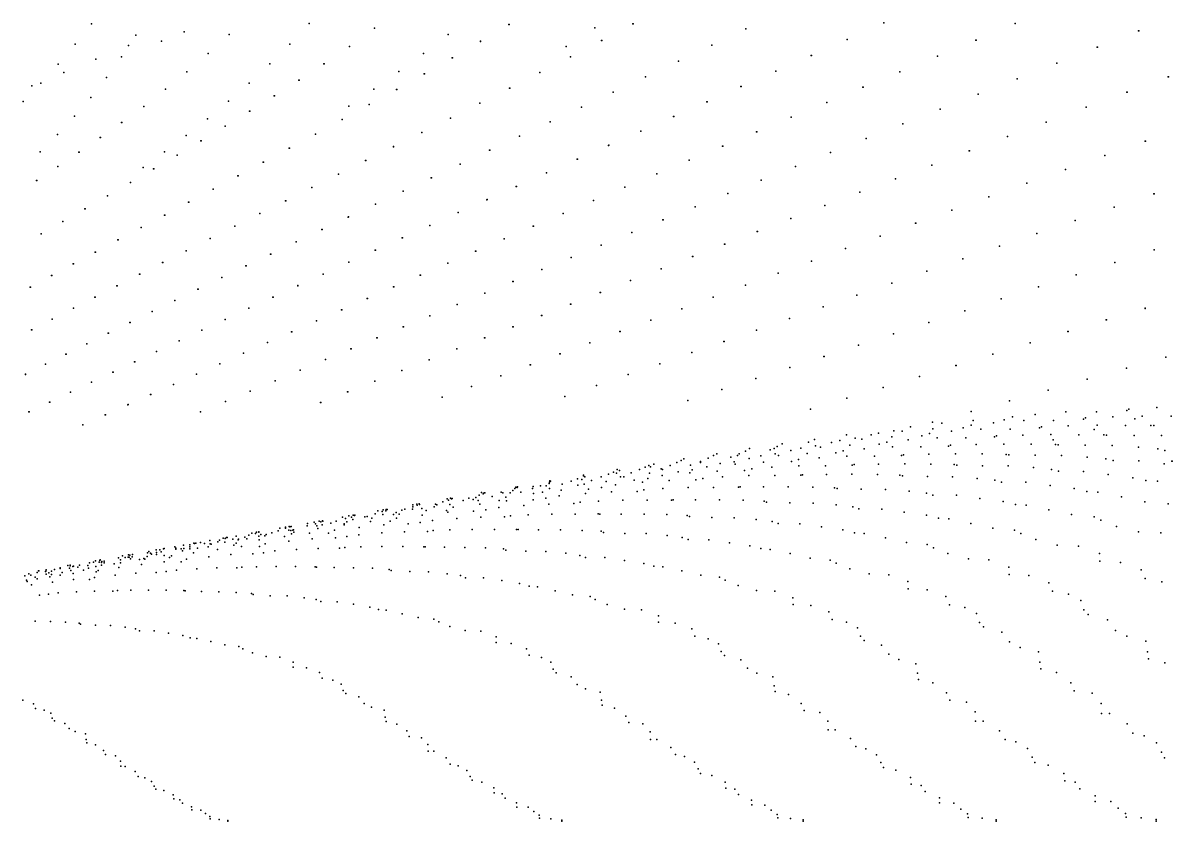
# Model space of a CAD drawing. Extents: x 0 to 4.6, y -1.66 to 1.66.
# Drawn here: x 0.575 to 1.15, y 0 to 0.399 of the extents above; entities that cross this region are included whole.
import ezdxf

# ---------------------------------------------------------------- set-up
doc = ezdxf.new("R2010")
doc.units = 0
doc.layers.get('0').update_dxf_attribs({"linetype": 'CONTINUOUS'})

msp = doc.modelspace()

# ---------------------------------------------------------------- linework, layer by layer
at = {"color": 2}
for p in [(0.60954, 0.39872, 28.156), (0.71822, 0.39876, 28.156), (0.75093, 0.39656, 33.056), (0.81805, 0.39834, 35.156), (0.81819, 0.39835, 35.156), (0.86099, 0.3966, 33.056), (0.88011, 0.3986, 37.256), (0.8802, 0.39861, 37.256), (1.00549, 0.3991, 40.756), (1.07108, 0.39875, 42.156), (1.07116, 0.39876, 42.156), (0.63166, 0.39298, 26.056), (0.65582, 0.39459, 15.556), (0.67836, 0.39337, 30.956), (0.78768, 0.3934, 30.956), (0.93648, 0.3962, 39.356), (0.93657, 0.39621, 39.356), (0.98714, 0.39088, 41.456), (0.98722, 0.39089, 41.456), (1.05154, 0.39056, 42.856), (1.05162, 0.39057, 42.856), (1.13282, 0.39509, 43.556), (1.1329, 0.3951, 43.556), (0.60134, 0.38844, 28.856), (0.62801, 0.38776, 15.556), (0.64446, 0.38997, 15.556), (0.70855, 0.38848, 28.856), (0.73843, 0.38734, 33.756), (0.80385, 0.38991, 35.856), (0.80398, 0.38992, 35.856), (0.84666, 0.38738, 33.756), (0.86438, 0.39031, 37.956), (0.86447, 0.39032, 37.956), (0.91952, 0.38804, 40.056), (0.9196, 0.38805, 40.056), (1.11216, 0.38696, 44.256), (1.11224, 0.38697, 44.256), (0.61174, 0.381, 15.556), (0.62455, 0.38216, 26.756), (0.6678, 0.38385, 31.656), (0.77542, 0.38388, 31.656), (0.78974, 0.38169, 36.556), (0.78987, 0.3817, 36.556), (0.84885, 0.3822, 38.656), (0.84894, 0.38221, 38.656), (0.90278, 0.38004, 40.756), (0.90287, 0.38005, 40.756), (0.96918, 0.38286, 42.156), (0.96926, 0.38288, 42.156), (1.03231, 0.38252, 43.556), (1.03238, 0.38253, 43.556), (1.09202, 0.37902, 44.956), (0.59288, 0.37855, 29.556), (0.59565, 0.37431, 15.556), (0.65714, 0.37472, 32.356), (0.69858, 0.37858, 29.556), (0.72562, 0.37862, 34.456), (0.72572, 0.37863, 34.456), (0.76304, 0.37476, 32.356), (0.77574, 0.37368, 37.256), (0.77587, 0.37369, 37.256), (0.83355, 0.37428, 39.356), (0.83364, 0.37429, 39.356), (0.9515, 0.375, 42.856), (0.95158, 0.37501, 42.856), (1.01348, 0.37465, 44.256), (1.01356, 0.37467, 44.256), (1.09195, 0.37901, 44.956), (0.57975, 0.36767, 15.556), (0.58421, 0.36904, 30.256), (0.61702, 0.37178, 27.456), (0.68837, 0.36907, 30.256), (0.71317, 0.37052, 35.156), (0.71327, 0.37054, 35.156), (0.88631, 0.3722, 41.456), (0.88639, 0.37221, 41.456), (1.07207, 0.37119, 45.656), (1.07214, 0.37119, 45.656), (1.14764, 0.37222, 46.356), (1.14771, 0.37222, 46.356), (0.60913, 0.36187, 28.156), (0.64642, 0.36591, 33.056), (0.70078, 0.36264, 35.856), (0.70088, 0.36265, 35.856), (0.7506, 0.36594, 33.056), (0.76188, 0.36587, 37.956), (0.76201, 0.36588, 37.956), (0.81845, 0.36656, 40.056), (0.81854, 0.36657, 40.056), (0.87019, 0.36456, 42.156), (0.87027, 0.36457, 42.156), (0.93409, 0.36727, 43.556), (0.93417, 0.36728, 43.556), (0.99506, 0.36695, 44.956), (0.99513, 0.36696, 44.956), (1.05256, 0.3635, 46.356), (1.05263, 0.36351, 46.356), (1.12695, 0.36453, 47.056), (1.12702, 0.36453, 47.056), (0.57538, 0.35989, 30.956), (0.63567, 0.35739, 33.756), (0.67797, 0.35992, 30.956), (0.73811, 0.35742, 33.756), (0.7482, 0.35825, 38.656), (0.74832, 0.35826, 38.656), (0.80356, 0.35898, 40.756), (0.80364, 0.35899, 40.756), (0.85431, 0.35706, 42.856), (0.85439, 0.35707, 42.856), (0.91706, 0.35971, 44.256), (0.91714, 0.35973, 44.256), (0.97694, 0.35939, 45.656), (0.97702, 0.3594, 45.656), (1.10661, 0.35697, 47.756), (1.10667, 0.35697, 47.756), (0.60093, 0.35243, 28.856), (0.66742, 0.35116, 31.656), (0.68848, 0.35494, 36.556), (0.68858, 0.35495, 36.556), (0.73471, 0.3508, 39.356), (0.73483, 0.35081, 39.356), (0.7889, 0.35156, 41.456), (0.78898, 0.35157, 41.456), (0.90039, 0.35232, 44.956), (0.90047, 0.35233, 44.956), (0.95917, 0.35195, 46.356), (0.95924, 0.35196, 46.356), (1.03359, 0.35601, 47.056), (1.03365, 0.35601, 47.056), (0.62455, 0.3493, 34.456), (0.62466, 0.34931, 34.456), (0.67628, 0.34746, 37.256), (0.67638, 0.34747, 37.256), (0.83868, 0.34969, 43.556), (0.83876, 0.3497, 43.556), (0.884, 0.34505, 45.656), (0.88407, 0.34506, 45.656), (0.94188, 0.34469, 47.056), (0.94194, 0.3447, 47.056), (1.01493, 0.34863, 47.756), (1.01499, 0.34864, 47.756), (1.08661, 0.34951, 48.456), (1.08668, 0.34952, 48.456), (0.59247, 0.34336, 29.556), (0.61384, 0.34177, 35.156), (0.61394, 0.34179, 35.156), (0.65677, 0.34277, 32.356), (0.6642, 0.34016, 37.956), (0.66429, 0.34017, 37.956), (0.7214, 0.34354, 40.056), (0.72152, 0.34354, 40.056), (0.77454, 0.34433, 42.156), (0.77462, 0.34434, 42.156), (0.82339, 0.34249, 44.256), (0.82347, 0.3425, 44.256), (0.99659, 0.34136, 48.456), (0.99665, 0.34136, 48.456), (1.06724, 0.34225, 49.156), (1.0673, 0.34226, 49.156), (1.13617, 0.33999, 49.856), (1.13623, 0.33999, 49.856), (0.58382, 0.33464, 30.256), (0.60318, 0.33444, 35.856), (0.60328, 0.33445, 35.856), (0.64605, 0.33466, 33.056), (0.70827, 0.33641, 40.756), (0.70839, 0.33642, 40.756), (0.76041, 0.33723, 42.856), (0.76049, 0.33724, 42.856), (0.80843, 0.33544, 44.956), (0.8085, 0.33545, 44.956), (0.86791, 0.3379, 46.356), (0.86799, 0.33791, 46.356), (0.92487, 0.33755, 47.756), (0.92494, 0.33756, 47.756), (0.97882, 0.33428, 49.156), (0.97888, 0.33429, 49.156), (1.04818, 0.33511, 49.856), (1.04824, 0.33512, 49.856), (0.65227, 0.33304, 38.656), (0.65236, 0.33305, 38.656), (0.69535, 0.32944, 41.456), (0.69547, 0.32945, 41.456), (0.7465, 0.33026, 43.556), (0.74658, 0.33027, 43.556), (0.79371, 0.32851, 45.656), (0.79378, 0.32851, 45.656), (0.85227, 0.33093, 47.056), (0.85234, 0.33094, 47.056), (0.90816, 0.33051, 48.456), (0.90823, 0.33052, 48.456), (1.02945, 0.32805, 50.556), (1.02951, 0.32806, 50.556), (1.11587, 0.33281, 50.556), (1.11593, 0.33281, 50.556), (0.59259, 0.3273, 36.556), (0.59269, 0.32731, 36.556), (0.63531, 0.32684, 33.756), (0.64051, 0.32608, 39.356), (0.6406, 0.32609, 39.356), (0.6827, 0.32264, 42.156), (0.68281, 0.32265, 42.156), (0.73289, 0.32344, 44.256), (0.73297, 0.32345, 44.256), (0.77926, 0.32169, 46.356), (0.77934, 0.3217, 46.356), (0.83688, 0.32407, 47.756), (0.83695, 0.32408, 47.756), (0.89197, 0.32366, 49.156), (0.89203, 0.32367, 49.156), (0.96134, 0.32731, 49.856), (0.9614, 0.32732, 49.856), (1.09622, 0.32582, 51.256), (1.09628, 0.32583, 51.256), (0.58209, 0.32035, 37.256), (0.58218, 0.32036, 37.256), (0.62891, 0.3193, 40.056), (0.62899, 0.31931, 40.056), (0.67024, 0.31597, 42.856), (0.67036, 0.31598, 42.856), (0.71957, 0.31677, 44.956), (0.71965, 0.31678, 44.956), (0.82176, 0.31731, 48.456), (0.82183, 0.31732, 48.456), (0.87604, 0.31692, 49.856), (0.8761, 0.31693, 49.856), (0.94416, 0.32043, 50.556), (0.94422, 0.32044, 50.556), (1.01132, 0.32119, 51.256), (1.01138, 0.3212, 51.256), (1.07687, 0.31894, 51.956), (1.07693, 0.31894, 51.956), (0.61746, 0.31265, 40.756), (0.61755, 0.31266, 40.756), (0.70647, 0.31021, 45.656), (0.70654, 0.31022, 45.656), (0.76521, 0.31505, 47.056), (0.76529, 0.31506, 47.056), (0.80711, 0.31073, 49.156), (0.80717, 0.31074, 49.156), (0.86039, 0.31026, 50.556), (0.86045, 0.31027, 50.556), (0.92753, 0.31374, 51.256), (0.92759, 0.31374, 51.256), (0.99347, 0.31442, 51.956), (0.99353, 0.31443, 51.956), (1.0579, 0.31214, 52.656), (1.05795, 0.31215, 52.656), (1.14049, 0.31358, 52.656), (1.14052, 0.31358, 52.656), (0.6062, 0.30614, 41.456), (0.60628, 0.30615, 41.456), (0.65798, 0.30942, 43.556), (0.65809, 0.30942, 43.556), (0.7514, 0.30851, 47.756), (0.75147, 0.30852, 47.756), (0.91116, 0.30714, 51.956), (0.91122, 0.30715, 51.956), (0.97596, 0.30775, 52.656), (0.97602, 0.30775, 52.656), (1.03948, 0.30553, 53.356), (1.03954, 0.30553, 53.356), (1.12064, 0.3069, 53.356), (1.12067, 0.3069, 53.356), (0.59517, 0.2998, 42.156), (0.59525, 0.29981, 42.156), (0.64599, 0.30301, 44.256), (0.64609, 0.30302, 44.256), (0.69361, 0.30376, 46.356), (0.69369, 0.30377, 46.356), (0.73782, 0.30206, 48.456), (0.73789, 0.30207, 48.456), (0.79269, 0.30425, 49.856), (0.79276, 0.30426, 49.856), (0.84523, 0.30378, 51.256), (0.84529, 0.30379, 51.256), (0.89511, 0.30063, 52.656), (0.89516, 0.30064, 52.656), (0.95898, 0.30125, 53.356), (0.95904, 0.30125, 53.356), (1.02135, 0.29899, 54.056), (1.0214, 0.29899, 54.056), (1.10109, 0.30029, 54.056), (1.10112, 0.30029, 54.056), (0.58431, 0.29357, 42.856), (0.58439, 0.29358, 42.856), (0.63425, 0.29674, 44.956), (0.63435, 0.29674, 44.956), (0.68111, 0.29747, 47.056), (0.68118, 0.29748, 47.056), (0.72467, 0.29579, 49.156), (0.72474, 0.2958, 49.156), (0.77853, 0.29785, 50.556), (0.7786, 0.29786, 50.556), (0.83031, 0.2974, 51.956), (0.83037, 0.2974, 51.956), (0.87953, 0.29429, 53.356), (0.87959, 0.2943, 53.356), (0.94225, 0.29482, 54.056), (0.9423, 0.29483, 54.056), (1.08196, 0.2938, 54.756), (1.08199, 0.2938, 54.756), (0.6227, 0.29057, 45.656), (0.6228, 0.29058, 45.656), (0.66881, 0.29129, 47.756), (0.66888, 0.29129, 47.756), (0.71173, 0.28962, 49.856), (0.71179, 0.28962, 49.856), (0.76482, 0.29163, 51.256), (0.76488, 0.29164, 51.256), (0.81568, 0.29109, 52.656), (0.81574, 0.2911, 52.656), (0.86418, 0.28802, 54.056), (0.86424, 0.28803, 54.056), (0.92588, 0.28851, 54.756), (0.92594, 0.28851, 54.756), (1.00361, 0.29256, 54.756), (1.00366, 0.29256, 54.756), (1.06332, 0.28746, 55.456), (1.06335, 0.28746, 55.456), (0.61137, 0.28451, 46.356), (0.61147, 0.28452, 46.356), (0.65673, 0.28518, 48.456), (0.6568, 0.28519, 48.456), (0.69901, 0.28351, 50.556), (0.69908, 0.28352, 50.556), (0.75132, 0.28549, 51.956), (0.75138, 0.2855, 51.956), (0.80149, 0.28496, 53.356), (0.80154, 0.28497, 53.356), (0.84917, 0.28187, 54.756), (0.84923, 0.28187, 54.756), (0.90993, 0.28234, 55.456), (0.90998, 0.28234, 55.456), (0.98632, 0.28628, 55.456), (0.98637, 0.28628, 55.456), (1.14058, 0.28564, 55.456), (1.14061, 0.28564, 55.456), (0.60035, 0.2786, 47.056), (0.60045, 0.27861, 47.056), (0.64502, 0.27924, 49.156), (0.64509, 0.27925, 49.156), (0.6867, 0.27758, 51.256), (0.68676, 0.27759, 51.256), (0.73808, 0.27944, 52.656), (0.73814, 0.27945, 52.656), (0.7875, 0.2789, 54.056), (0.78756, 0.2789, 54.056), (0.83454, 0.27585, 55.456), (0.8346, 0.27586, 55.456), (0.8942, 0.27622, 56.156), (0.89425, 0.27622, 56.156), (0.96927, 0.28005, 56.156), (0.96932, 0.28005, 56.156), (1.04494, 0.28116, 56.156), (1.04497, 0.28116, 56.156), (1.12086, 0.27934, 56.156), (1.12089, 0.27933, 56.156), (0.58951, 0.27278, 47.756), (0.58961, 0.27279, 47.756), (0.6335, 0.2734, 49.856), (0.63357, 0.27341, 49.856), (0.67458, 0.27173, 51.956), (0.67464, 0.27173, 51.956), (0.72523, 0.27355, 53.356), (0.7253, 0.27356, 53.356), (0.77382, 0.27294, 54.756), (0.77388, 0.27294, 54.756), (0.87885, 0.27023, 56.856), (0.8789, 0.27023, 56.856), (0.95263, 0.27396, 56.856), (0.95268, 0.27396, 56.856), (1.027, 0.275, 56.856), (1.02703, 0.275, 56.856), (1.10162, 0.27317, 56.856), (1.10165, 0.27317, 56.856), (0.57886, 0.26705, 48.456), (0.57895, 0.26705, 48.456), (0.62218, 0.26762, 50.556), (0.62225, 0.26763, 50.556), (0.66269, 0.26595, 52.656), (0.66275, 0.26596, 52.656), (0.71258, 0.26772, 54.056), (0.71264, 0.26773, 54.056), (0.76049, 0.26712, 55.456), (0.76055, 0.26712, 55.456), (0.82011, 0.26989, 56.156), (0.82017, 0.26989, 56.156), (0.86379, 0.26434, 57.556), (0.86385, 0.26435, 57.556), (0.93631, 0.26797, 57.556), (0.93636, 0.26797, 57.556), (1.00941, 0.26895, 57.556), (1.00944, 0.26895, 57.556), (1.08275, 0.2671, 57.556), (1.08278, 0.2671, 57.556), (0.61122, 0.262, 51.256), (0.61129, 0.26201, 51.256), (0.65116, 0.26034, 53.356), (0.65122, 0.26034, 53.356), (0.7002, 0.262, 54.756), (0.70026, 0.262, 54.756), (0.74734, 0.26134, 56.156), (0.7474, 0.26135, 56.156), (0.80604, 0.26405, 56.856), (0.80609, 0.26405, 56.856), (0.84893, 0.25851, 58.256), (0.84898, 0.25851, 58.256), (0.92019, 0.26202, 58.256), (0.92024, 0.26202, 58.256), (0.99204, 0.26294, 58.256), (0.99206, 0.26294, 58.256), (1.06411, 0.26109, 58.256), (1.06414, 0.26108, 58.256), (0.60044, 0.25646, 51.956), (0.6005, 0.25647, 51.956), (0.6398, 0.25478, 54.056), (0.63986, 0.25478, 54.056), (0.68814, 0.2564, 55.456), (0.6882, 0.25641, 55.456), (0.73452, 0.25569, 56.856), (0.73457, 0.2557, 56.856), (0.79223, 0.25831, 57.556), (0.79228, 0.25832, 57.556), (0.83443, 0.25281, 58.956), (0.83448, 0.25281, 58.956), (0.90448, 0.25622, 58.956), (0.90453, 0.25622, 58.956), (0.97509, 0.25708, 58.956), (0.97512, 0.25707, 58.956), (1.04594, 0.25521, 58.956), (1.04597, 0.2552, 58.956), (1.13607, 0.2564, 58.256), (1.1361, 0.25639, 58.256), (0.58986, 0.251, 52.656), (0.58992, 0.251, 52.656), (0.62869, 0.24932, 54.756), (0.62874, 0.24932, 54.756), (0.67624, 0.25086, 56.156), (0.6763, 0.25086, 56.156), (0.72193, 0.25014, 57.556), (0.72199, 0.25015, 57.556), (0.7653, 0.24706, 58.956), (0.76535, 0.24707, 58.956), (0.77859, 0.25262, 58.256), (0.77865, 0.25263, 58.256), (0.82011, 0.24716, 59.656), (0.82016, 0.24716, 59.656), (0.88896, 0.25047, 59.656), (0.88901, 0.25047, 59.656), (0.95836, 0.25127, 59.656), (0.95839, 0.25127, 59.656), (1.02799, 0.24938, 59.656), (1.02802, 0.24938, 59.656), (1.11667, 0.25056, 58.956), (1.1167, 0.25056, 58.956), (0.57959, 0.24568, 53.356), (0.57965, 0.24568, 53.356), (0.61785, 0.24398, 55.456), (0.61791, 0.24399, 55.456), (0.66464, 0.24543, 56.856), (0.66469, 0.24544, 56.856), (0.70951, 0.24463, 58.256), (0.70956, 0.24464, 58.256), (0.75216, 0.24156, 59.656), (0.75221, 0.24156, 59.656), (0.80596, 0.24157, 60.356), (0.806, 0.24158, 60.356), (0.87362, 0.24478, 60.356), (0.87366, 0.24478, 60.356), (0.94182, 0.24552, 60.356), (0.94185, 0.24552, 60.356), (1.01025, 0.24362, 60.356), (1.01028, 0.24362, 60.356), (1.09751, 0.24479, 59.656), (1.09753, 0.24478, 59.656), (0.60717, 0.23869, 56.156), (0.60723, 0.2387, 56.156), (0.65325, 0.24009, 57.556), (0.65331, 0.2401, 57.556), (0.69739, 0.23925, 58.956), (0.69744, 0.23926, 58.956), (0.73918, 0.23611, 60.356), (0.73923, 0.23612, 60.356), (0.79207, 0.23609, 61.056), (0.79212, 0.23609, 61.056), (0.85856, 0.23919, 61.056), (0.85861, 0.2392, 61.056), (0.92559, 0.23987, 61.056), (0.92562, 0.23987, 61.056), (0.99284, 0.23797, 61.056), (0.99287, 0.23797, 61.056), (1.07857, 0.23906, 60.356), (1.07859, 0.23906, 60.356), (0.59675, 0.23352, 56.856), (0.59681, 0.23352, 56.856), (0.64201, 0.2348, 58.256), (0.64206, 0.23481, 58.256), (0.68542, 0.23393, 59.656), (0.68547, 0.23393, 59.656), (0.72645, 0.23077, 61.056), (0.7265, 0.23077, 61.056), (0.77828, 0.23064, 61.756), (0.77833, 0.23064, 61.756), (0.84362, 0.23364, 61.756), (0.84366, 0.23364, 61.756), (0.90948, 0.23426, 61.756), (0.9095, 0.23426, 61.756), (0.97556, 0.23234, 61.756), (0.97558, 0.23234, 61.756), (1.05998, 0.23345, 61.056), (1.06001, 0.23344, 61.056), (1.14645, 0.23191, 60.356), (1.14648, 0.2319, 60.356), (0.58653, 0.22843, 57.556), (0.58658, 0.22843, 57.556), (0.62021, 0.22451, 59.656), (0.62027, 0.22452, 59.656), (0.63104, 0.22963, 58.956), (0.6311, 0.22964, 58.956), (0.6736, 0.22866, 60.356), (0.67364, 0.22866, 60.356), (0.7138, 0.22545, 61.756), (0.71385, 0.22545, 61.756), (0.76461, 0.22524, 62.456), (0.76466, 0.22524, 62.456), (0.8288, 0.22815, 62.456), (0.82885, 0.22815, 62.456), (0.89351, 0.22871, 62.456), (0.89353, 0.22871, 62.456), (0.95843, 0.22678, 62.456), (0.95845, 0.22678, 62.456), (1.04153, 0.22787, 61.756), (1.04155, 0.22786, 61.756), (1.1267, 0.2264, 61.056), (1.12672, 0.22639, 61.056), (0.57643, 0.22338, 58.256), (0.57649, 0.22339, 58.256), (0.60951, 0.21945, 60.356), (0.60956, 0.21946, 60.356), (0.65046, 0.21834, 61.756), (0.65051, 0.21834, 61.756), (0.66199, 0.22348, 61.056), (0.66204, 0.22349, 61.056), (0.70127, 0.22019, 62.456), (0.70131, 0.22019, 62.456), (0.75105, 0.2199, 63.156), (0.7511, 0.2199, 63.156), (0.8141, 0.22271, 63.156), (0.81415, 0.22271, 63.156), (0.87766, 0.22322, 63.156), (0.87769, 0.22322, 63.156), (0.94143, 0.22128, 63.156), (0.94145, 0.22127, 63.156), (1.02324, 0.22234, 62.456), (1.02327, 0.22234, 62.456), (1.10708, 0.22091, 61.756), (1.10711, 0.2209, 61.756), (0.59901, 0.21448, 61.056), (0.59906, 0.21449, 61.056), (0.63904, 0.21325, 62.456), (0.63909, 0.21325, 62.456), (0.68883, 0.21499, 63.156), (0.68887, 0.21499, 63.156), (0.73751, 0.21457, 63.856), (0.73756, 0.21458, 63.856), (0.79943, 0.21729, 63.856), (0.79947, 0.21729, 63.856), (0.86184, 0.21774, 63.856), (0.86186, 0.21774, 63.856), (0.92446, 0.21579, 63.856), (0.92448, 0.21578, 63.856), (1.00509, 0.21688, 63.156), (1.00512, 0.21687, 63.156), (1.08764, 0.21549, 62.456), (1.08767, 0.21548, 62.456), (0.58858, 0.20954, 61.756), (0.58863, 0.20954, 61.756), (0.62771, 0.20821, 63.156), (0.62775, 0.20822, 63.156), (0.67641, 0.20979, 63.856), (0.67646, 0.2098, 63.856), (0.72399, 0.20928, 64.556), (0.72404, 0.20929, 64.556), (0.78477, 0.2119, 64.556), (0.78481, 0.2119, 64.556), (0.84604, 0.21229, 64.556), (0.84606, 0.21229, 64.556), (0.90751, 0.21033, 64.556), (0.90753, 0.21033, 64.556), (0.98698, 0.21143, 63.856), (0.987, 0.21142, 63.856), (1.06835, 0.21012, 63.156), (1.06837, 0.21011, 63.156), (0.57825, 0.20464, 62.456), (0.57829, 0.20465, 62.456), (0.61639, 0.20319, 63.856), (0.61644, 0.20319, 63.856), (0.66401, 0.20464, 64.556), (0.66405, 0.20464, 64.556), (0.96888, 0.20602, 64.556), (0.9689, 0.20601, 64.556), (1.04909, 0.20477, 63.856), (1.04912, 0.20476, 63.856), (1.06972, 0.20205, 65.256), (1.08116, 0.20336, 65.256), (1.0965, 0.20464, 65.256), (1.1062, 0.2016, 65.956), (1.11175, 0.20464, 65.256), (1.11994, 0.2022, 65.956), (1.12689, 0.20535, 65.256), (1.12792, 0.20604, 65.256), (1.13091, 0.20106, 63.156), (1.13093, 0.20105, 63.156), (1.13458, 0.20249, 65.956), (1.14193, 0.20673, 65.256), (1.14913, 0.2025, 65.956), (0.60509, 0.1982, 64.556), (0.60513, 0.1982, 64.556), (1.01873, 0.19705, 65.256), (1.02986, 0.19945, 64.556), (1.02988, 0.19944, 64.556), (1.02992, 0.19621, 65.956), (1.03449, 0.19893, 65.256), (1.04518, 0.19663, 65.956), (1.04911, 0.19793, 65.956), (1.05015, 0.20022, 65.256), (1.05402, 0.196, 66.656), (1.06033, 0.19916, 65.956), (1.0657, 0.20066, 65.256), (1.06867, 0.196, 66.656), (1.07539, 0.20034, 65.956), (1.08323, 0.19657, 66.656), (1.08422, 0.19712, 66.656), (1.09034, 0.20034, 65.956), (1.09768, 0.19764, 66.656), (1.10519, 0.20098, 65.956), (1.11052, 0.19587, 63.856), (1.11055, 0.19586, 63.856), (1.11204, 0.19789, 66.656), (1.1263, 0.19788, 66.656), (1.13898, 0.19784, 66.656), (1.14046, 0.19778, 66.656), (0.97083, 0.19084, 65.256), (0.98355, 0.1903, 65.956), (0.9869, 0.19313, 65.256), (0.99108, 0.1914, 65.956), (0.99441, 0.191, 66.656), (0.99911, 0.1932, 65.956), (1.00287, 0.19403, 65.256), (1.00695, 0.18952, 67.356), (1.00946, 0.19216, 66.656), (1.01054, 0.19517, 65.256), (1.01457, 0.19499, 65.956), (1.01772, 0.19058, 67.356), (1.02441, 0.19255, 66.656), (1.02827, 0.19377, 66.656), (1.03216, 0.19158, 67.356), (1.03927, 0.19491, 66.656), (1.04651, 0.19158, 67.356), (1.06077, 0.19209, 67.356), (1.06174, 0.19256, 67.356), (1.07492, 0.19301, 67.356), (1.08898, 0.19322, 67.356), (1.09016, 0.19071, 64.556), (1.09019, 0.1907, 64.556), (1.10294, 0.19318, 67.356), (1.11536, 0.19308, 67.356), (1.11681, 0.19297, 67.356), (1.13058, 0.19285, 67.356), (1.14425, 0.19274, 67.356), (0.93627, 0.18504, 65.956), (0.93838, 0.18627, 65.256), (0.94866, 0.18571, 66.656), (0.95071, 0.18629, 65.256), (0.95213, 0.18724, 65.956), (0.95465, 0.18856, 65.256), (0.95895, 0.18532, 67.356), (0.96401, 0.18653, 66.656), (0.96718, 0.1838, 68.056), (0.96789, 0.18944, 65.956), (0.97139, 0.18758, 66.656), (0.97379, 0.18693, 67.356), (0.97926, 0.1893, 66.656), (0.9815, 0.18415, 68.056), (0.9852, 0.18521, 68.056), (0.98853, 0.18802, 67.356), (0.99573, 0.18618, 68.056), (1.00317, 0.18839, 67.356), (1.00987, 0.18709, 68.056), (1.02391, 0.18709, 68.056), (1.03785, 0.18752, 68.056), (1.03881, 0.18793, 68.056), (1.0517, 0.1883, 68.056), (1.06546, 0.18847, 68.056), (1.07912, 0.18841, 68.056), (1.09127, 0.18826, 68.056), (1.09269, 0.18809, 68.056), (1.10616, 0.18791, 68.056), (1.11953, 0.1878, 68.056), (1.13281, 0.18702, 68.056), (1.14236, 0.1862, 68.056), (1.146, 0.18536, 68.056), (0.89049, 0.17848, 65.256), (0.90202, 0.17935, 66.656), (0.90424, 0.18033, 65.956), (0.90551, 0.18107, 65.256), (0.91386, 0.17987, 67.356), (0.91387, 0.17936, 66.656), (0.91767, 0.18148, 66.656), (0.92031, 0.18283, 65.956), (0.922, 0.18367, 65.256), (0.92363, 0.17874, 68.056), (0.92899, 0.18189, 67.356), (0.9307, 0.1797, 68.056), (0.9312, 0.17854, 68.756), (0.9324, 0.18285, 65.956), (0.93321, 0.1836, 66.656), (0.93824, 0.18126, 68.056), (0.94402, 0.18268, 67.356), (0.94529, 0.17949, 68.756), (0.95125, 0.18368, 67.356), (0.95276, 0.18278, 68.056), (0.95929, 0.17982, 68.756), (0.96291, 0.18079, 68.756), (0.9732, 0.18168, 68.756), (0.98702, 0.1825, 68.756), (0.99058, 0.17828, 69.456), (1.00074, 0.1825, 68.756), (1.00288, 0.17851, 69.456), (1.01437, 0.18287, 68.756), (1.0153, 0.18321, 68.756), (1.01599, 0.17861, 69.456), (1.02791, 0.18351, 68.756), (1.02902, 0.17849, 69.456), (1.04061, 0.17824, 69.456), (1.04135, 0.18364, 68.756), (1.0547, 0.18355, 68.756), (1.06658, 0.18335, 68.756), (1.06796, 0.18312, 68.756), (1.08113, 0.1829, 68.756), (1.0942, 0.18278, 68.756), (1.10718, 0.18197, 68.756), (1.11651, 0.18111, 68.756), (1.12007, 0.18023, 68.756), (1.13286, 0.18018, 68.756), (1.14556, 0.17864, 68.756), (1.14949, 0.17999, 64.556), (1.14951, 0.17997, 64.556), (0.85544, 0.17291, 65.256), (0.85544, 0.17266, 65.956), (0.8679, 0.17345, 67.356), (0.87043, 0.1745, 66.656), (0.87181, 0.17402, 65.956), (0.87224, 0.17576, 65.256), (0.87334, 0.1753, 65.956), (0.87923, 0.17411, 68.056), (0.88332, 0.17577, 67.356), (0.88627, 0.17693, 66.656), (0.88807, 0.17781, 65.956), (0.88836, 0.174, 68.756), (0.88893, 0.17717, 65.256), (0.89412, 0.17606, 68.056), (0.89468, 0.17273, 69.456), (0.89492, 0.17579, 67.356), (0.89864, 0.17783, 67.356), (0.90273, 0.17471, 68.756), (0.90852, 0.17408, 69.456), (0.90892, 0.17799, 68.056), (0.90964, 0.17563, 68.756), (0.91701, 0.1771, 68.756), (0.92227, 0.17497, 69.456), (0.93593, 0.17527, 69.456), (0.93793, 0.17273, 70.156), (0.93946, 0.17617, 69.456), (0.9495, 0.17697, 69.456), (0.95097, 0.17273, 70.156), (0.96298, 0.1777, 69.456), (0.96393, 0.17298, 70.156), (0.96481, 0.17319, 70.156), (0.97637, 0.1777, 69.456), (0.97679, 0.17334, 70.156), (0.98957, 0.1734, 70.156), (0.98967, 0.17802, 69.456), (1.00225, 0.17327, 70.156), (1.01354, 0.17297, 70.156), (1.01485, 0.17264, 70.156), (1.02736, 0.17231, 70.156), (1.04196, 0.17796, 69.456), (1.0548, 0.17769, 69.456), (1.06755, 0.17757, 69.456), (1.08022, 0.17673, 69.456), (1.08932, 0.17583, 69.456), (1.09279, 0.17492, 69.456), (1.10527, 0.17487, 69.456), (1.11767, 0.17332, 69.456), (0.82155, 0.16698, 65.256), (0.8223, 0.16683, 66.656), (0.8224, 0.16713, 65.956), (0.83018, 0.16725, 65.256), (0.83397, 0.16762, 68.056), (0.83677, 0.16755, 67.356), (0.83824, 0.16875, 67.356), (0.83844, 0.16951, 66.656), (0.83855, 0.17007, 65.256), (0.83897, 0.16989, 65.956), (0.84468, 0.16838, 68.756), (0.84915, 0.16989, 68.056), (0.85238, 0.1711, 67.356), (0.85261, 0.16803, 69.456), (0.85449, 0.17083, 66.656), (0.85578, 0.16839, 68.756), (0.85599, 0.17206, 66.656), (0.85933, 0.17028, 68.756), (0.86424, 0.17213, 68.056), (0.8644, 0.16687, 70.156), (0.86672, 0.16979, 69.456), (0.87141, 0.16819, 70.156), (0.87389, 0.17215, 68.756), (0.87559, 0.17214, 68.056), (0.88075, 0.17047, 69.456), (0.88489, 0.16944, 70.156), (0.88749, 0.17134, 69.456), (0.89828, 0.17026, 70.156), (0.90767, 0.16677, 70.956), (0.91159, 0.17055, 70.156), (0.91502, 0.17136, 70.156), (0.92029, 0.16677, 70.956), (0.9248, 0.17209, 70.156), (0.93283, 0.16695, 70.956), (0.93368, 0.16708, 70.956), (0.94527, 0.16716, 70.956), (0.95764, 0.16718, 70.956), (0.96992, 0.16702, 70.956), (0.98084, 0.16667, 70.956), (1.03978, 0.17219, 70.156), (1.05212, 0.17132, 70.156), (1.06099, 0.1704, 70.156), (1.06436, 0.16945, 70.156), (1.07652, 0.1694, 70.156), (1.08859, 0.16785, 70.156), (1.12997, 0.1717, 69.456), (1.1365, 0.17032, 69.456), (1.14218, 0.16991, 69.456), (0.78724, 0.1612, 65.256), (0.78895, 0.16145, 65.956), (0.78934, 0.16109, 67.356), (0.78972, 0.16123, 66.656), (0.79801, 0.16148, 66.656), (0.80158, 0.16186, 68.756), (0.80332, 0.16296, 68.056), (0.80445, 0.16422, 65.256), (0.80525, 0.16368, 67.356), (0.80573, 0.16413, 65.956), (0.80606, 0.16415, 66.656), (0.80973, 0.16237, 69.456), (0.81419, 0.16439, 65.956), (0.8151, 0.16405, 68.756), (0.8166, 0.16204, 70.156), (0.81869, 0.1642, 68.056), (0.82013, 0.16535, 68.056), (0.82106, 0.16627, 67.356), (0.82411, 0.16442, 69.456), (0.82994, 0.16623, 68.756), (0.83043, 0.16374, 70.156), (0.83494, 0.16444, 69.456), (0.83652, 0.16147, 70.956), (0.83841, 0.16625, 69.456), (0.84329, 0.1627, 70.956), (0.84418, 0.1654, 70.156), (0.85634, 0.16386, 70.956), (0.85784, 0.16604, 70.156), (0.8693, 0.1646, 70.956), (0.88218, 0.16486, 70.956), (0.8855, 0.16559, 70.956), (0.89497, 0.16622, 70.956), (0.98211, 0.16628, 70.956), (0.99422, 0.1659, 70.956), (1.00624, 0.16578, 70.956), (1.01817, 0.16489, 70.956), (1.02676, 0.16393, 70.956), (1.03003, 0.16295, 70.956), (1.04179, 0.1629, 70.956), (1.05347, 0.16135, 70.956), (1.10057, 0.16623, 70.156), (1.10693, 0.16484, 70.156), (1.11247, 0.16443, 70.156), (1.12427, 0.16209, 70.156), (0.75252, 0.15514, 65.256), (0.75524, 0.15557, 65.956), (0.75664, 0.15519, 68.056), (0.75674, 0.15576, 66.656), (0.75724, 0.15572, 67.356), (0.76458, 0.15543, 68.056), (0.76602, 0.15595, 69.456), (0.76993, 0.15591, 65.256), (0.77003, 0.15713, 68.756), (0.77007, 0.15818, 65.256), (0.77208, 0.1585, 65.956), (0.77229, 0.15794, 68.056), (0.77328, 0.15863, 66.656), (0.77334, 0.15825, 67.356), (0.77456, 0.15632, 70.156), (0.77678, 0.15528, 70.956), (0.78068, 0.15709, 69.456), (0.78146, 0.15849, 67.356), (0.78206, 0.15817, 69.456), (0.78514, 0.15956, 68.756), (0.78699, 0.15529, 70.956), (0.78785, 0.16046, 68.056), (0.78866, 0.15832, 70.156), (0.79025, 0.15693, 70.956), (0.79525, 0.16027, 69.456), (0.80017, 0.16074, 68.756), (0.80267, 0.16029, 70.156), (0.80364, 0.15854, 70.956), (0.8065, 0.15567, 71.756), (0.81303, 0.1568, 71.756), (0.81322, 0.1603, 70.156), (0.81694, 0.1601, 70.956), (0.82561, 0.15786, 71.756), (0.83016, 0.1607, 70.956), (0.83811, 0.15853, 71.756), (0.85052, 0.15876, 71.756), (0.85372, 0.1594, 71.756), (0.86285, 0.15994, 71.756), (0.8751, 0.1604, 71.756), (0.88727, 0.1604, 71.756), (0.89935, 0.16052, 71.756), (0.90018, 0.16057, 71.756), (0.91136, 0.16058, 71.756), (0.92328, 0.16056, 71.756), (0.93511, 0.16038, 71.756), (0.94564, 0.15999, 71.756), (0.94687, 0.15954, 71.756), (0.95854, 0.15912, 71.756), (0.97013, 0.15899, 71.756), (0.98164, 0.15808, 71.756), (0.98991, 0.1571, 71.756), (0.99307, 0.15608, 71.756), (1.00441, 0.15603, 71.756), (1.06507, 0.15973, 70.956), (1.07122, 0.15833, 70.956), (1.07658, 0.15793, 70.956), (1.088, 0.15563, 70.956), (1.13599, 0.15968, 70.156), (1.14762, 0.15858, 70.156), (0.72085, 0.1495, 65.956), (0.72336, 0.15001, 66.656), (0.72412, 0.14967, 68.756), (0.72489, 0.15015, 67.356), (0.72504, 0.15004, 68.056), (0.73174, 0.14992, 70.156), (0.735, 0.15197, 65.256), (0.73644, 0.15127, 69.456), (0.73714, 0.14959, 70.956), (0.73803, 0.1526, 65.956), (0.73952, 0.15204, 68.756), (0.7401, 0.15074, 66.656), (0.74024, 0.1529, 66.656), (0.74089, 0.15274, 68.056), (0.74105, 0.15293, 67.356), (0.7461, 0.15216, 70.156), (0.74728, 0.15227, 68.756), (0.74891, 0.14987, 71.756), (0.74957, 0.15152, 70.956), (0.75128, 0.15361, 69.456), (0.75482, 0.15471, 68.756), (0.7551, 0.15335, 65.956), (0.75875, 0.14988, 71.756), (0.76038, 0.15326, 70.156), (0.76171, 0.1543, 70.156), (0.76189, 0.15143, 71.756), (0.76322, 0.15342, 70.956), (0.77368, 0.14932, 72.556), (0.7748, 0.15293, 71.756), (0.77995, 0.15036, 72.556), (0.78763, 0.15439, 71.756), (0.79201, 0.15131, 72.556), (0.80037, 0.15494, 71.756), (0.804, 0.15191, 72.556), (0.81591, 0.15212, 72.556), (0.81898, 0.15268, 72.556), (0.82774, 0.15313, 72.556), (0.83949, 0.15349, 72.556), (0.85116, 0.15349, 72.556), (0.86275, 0.15355, 72.556), (0.86355, 0.15354, 72.556), (0.87427, 0.15347, 72.556), (0.8857, 0.15342, 72.556), (0.89706, 0.15322, 72.556), (0.90716, 0.15278, 72.556), (0.90834, 0.15229, 72.556), (0.91953, 0.15182, 72.556), (0.93065, 0.15169, 72.556), (0.94169, 0.15077, 72.556), (0.94963, 0.14977, 72.556), (1.01567, 0.1545, 71.756), (1.02685, 0.15288, 71.756), (1.03278, 0.15148, 71.756), (1.03794, 0.15109, 71.756), (1.09934, 0.15325, 70.956), (1.11059, 0.15216, 70.956), (1.11398, 0.15046, 70.956), (0.68959, 0.14399, 66.656), (0.69138, 0.14386, 69.456), (0.69188, 0.1444, 67.356), (0.69306, 0.14459, 68.056), (0.69318, 0.14442, 68.756), (0.69966, 0.14417, 65.256), (0.70274, 0.14517, 70.156), (0.70357, 0.14642, 65.956), (0.70649, 0.1464, 69.456), (0.70653, 0.14699, 66.656), (0.70813, 0.14543, 70.956), (0.70836, 0.14733, 67.356), (0.70864, 0.14705, 68.756), (0.7091, 0.14528, 68.056), (0.70923, 0.14733, 68.056), (0.71012, 0.14539, 70.156), (0.71044, 0.14568, 65.256), (0.71069, 0.1445, 71.756), (0.71728, 0.14766, 70.156), (0.71739, 0.14881, 65.256), (0.71843, 0.14392, 72.556), (0.72151, 0.14869, 69.456), (0.72203, 0.14756, 70.956), (0.72268, 0.14632, 71.756), (0.72475, 0.14805, 67.356), (0.72787, 0.14394, 72.556), (0.72909, 0.14891, 69.456), (0.73089, 0.14539, 72.556), (0.73583, 0.14812, 71.756), (0.73584, 0.1486, 70.956), (0.74327, 0.14679, 72.556), (0.75458, 0.14405, 73.356), (0.75558, 0.14814, 72.556), (0.766, 0.14457, 73.356), (0.7678, 0.14865, 72.556), (0.77735, 0.14475, 73.356), (0.78027, 0.14523, 73.356), (0.78862, 0.14559, 73.356), (0.79981, 0.14587, 73.356), (0.81093, 0.14587, 73.356), (0.82198, 0.14586, 73.356), (0.82273, 0.14579, 73.356), (0.83295, 0.14566, 73.356), (0.84384, 0.14557, 73.356), (0.85466, 0.14536, 73.356), (0.86428, 0.14488, 73.356), (0.8654, 0.14435, 73.356), (0.87607, 0.14385, 73.356), (0.88667, 0.14372, 73.356), (0.95265, 0.14873, 72.556), (0.96353, 0.14868, 72.556), (0.97434, 0.14716, 72.556), (0.98506, 0.14556, 72.556), (0.99075, 0.14417, 72.556), (0.9957, 0.14378, 72.556), (1.04896, 0.14884, 71.756), (1.05989, 0.14649, 71.756), (1.07074, 0.14542, 71.756), (1.07401, 0.14377, 71.756), (1.12176, 0.14734, 70.956), (1.13284, 0.14455, 70.956), (1.14384, 0.14406, 70.956), (0.65542, 0.13795, 66.656), (0.65871, 0.13806, 70.156), (0.6607, 0.13889, 68.056), (0.66089, 0.13874, 69.456), (0.66161, 0.13898, 68.756), (0.66391, 0.13923, 65.256), (0.66591, 0.13878, 70.956), (0.66871, 0.14024, 65.956), (0.66875, 0.13855, 67.356), (0.66923, 0.13849, 71.756), (0.67256, 0.13955, 66.656), (0.67339, 0.14052, 70.156), (0.67529, 0.14147, 67.356), (0.67618, 0.13939, 69.456), (0.6763, 0.14132, 69.456), (0.67693, 0.14174, 68.056), (0.67738, 0.14176, 68.756), (0.68007, 0.14089, 70.956), (0.68057, 0.13799, 72.556), (0.68177, 0.13888, 72.556), (0.68184, 0.14248, 65.256), (0.68272, 0.14055, 71.756), (0.68291, 0.141, 66.656), (0.68619, 0.14188, 65.956), (0.68721, 0.14109, 70.956), (0.68811, 0.14297, 70.156), (0.69305, 0.14243, 68.756), (0.69327, 0.1406, 72.556), (0.69414, 0.14327, 70.956), (0.69612, 0.14257, 71.756), (0.69634, 0.13864, 73.356), (0.69676, 0.14336, 65.956), (0.70589, 0.14229, 72.556), (0.70814, 0.13994, 73.356), (0.70944, 0.14356, 71.756), (0.71986, 0.14117, 73.356), (0.73151, 0.14164, 73.356), (0.73711, 0.14225, 73.356), (0.74308, 0.14319, 73.356), (0.89718, 0.14278, 73.356), (0.90475, 0.14177, 73.356), (0.90763, 0.14072, 73.356), (0.91799, 0.14067, 73.356), (0.92829, 0.13919, 73.356), (1.00627, 0.14159, 72.556), (1.01676, 0.13929, 72.556), (1.02716, 0.13824, 72.556), (1.08151, 0.14073, 71.756), (1.09219, 0.138, 71.756), (0.62496, 0.13255, 67.356), (0.62797, 0.13314, 68.056), (0.62871, 0.13296, 70.156), (0.6298, 0.1321, 68.756), (0.63003, 0.13336, 69.456), (0.63734, 0.13227, 70.956), (0.63746, 0.13407, 70.956), (0.63819, 0.13484, 66.656), (0.63903, 0.1339, 65.956), (0.6395, 0.13344, 68.756), (0.64183, 0.13558, 67.356), (0.642, 0.13322, 72.556), (0.64202, 0.13421, 71.756), (0.64369, 0.13556, 70.156), (0.64438, 0.13467, 68.056), (0.6455, 0.13605, 69.456), (0.64575, 0.13621, 68.756), (0.64588, 0.13279, 65.256), (0.64954, 0.13258, 73.356), (0.65112, 0.13706, 65.956), (0.65158, 0.136, 65.256), (0.65167, 0.13643, 70.956), (0.65431, 0.13604, 68.056), (0.65493, 0.13516, 72.556), (0.65567, 0.13622, 71.756), (0.65859, 0.13618, 70.156), (0.65861, 0.13714, 67.356), (0.6605, 0.13419, 73.356), (0.66255, 0.13642, 71.756), (0.66779, 0.13707, 72.556), (0.66812, 0.13211, 74.156), (0.67252, 0.13576, 73.356), (0.67918, 0.13323, 74.156), (0.68447, 0.13728, 73.356), (0.69017, 0.13364, 74.156), (0.69347, 0.13729, 73.356), (0.69546, 0.1342, 74.156), (0.70109, 0.13504, 74.156), (0.71194, 0.13579, 74.156), (0.72271, 0.13624, 74.156), (0.73342, 0.1364, 74.156), (0.73618, 0.13679, 74.156), (0.74405, 0.13707, 74.156), (0.75461, 0.13726, 74.156), (0.76511, 0.13726, 74.156), (0.77553, 0.1372, 74.156), (0.77624, 0.13708, 74.156), (0.78588, 0.13689, 74.156), (0.79615, 0.13677, 74.156), (0.80636, 0.13654, 74.156), (0.81544, 0.13604, 74.156), (0.8165, 0.13547, 74.156), (0.82656, 0.13494, 74.156), (0.83656, 0.13481, 74.156), (0.84648, 0.13388, 74.156), (0.85362, 0.13287, 74.156), (0.9385, 0.13761, 73.356), (0.94393, 0.13623, 73.356), (0.94864, 0.13586, 73.356), (0.95871, 0.13374, 73.356), (1.0303, 0.13665, 72.556), (1.03749, 0.13371, 72.556), (1.10279, 0.13753, 71.756), (1.11331, 0.1338, 71.756), (0.59384, 0.12666, 70.956), (0.59762, 0.12774, 68.756), (0.59848, 0.12647, 70.156), (0.59879, 0.12756, 65.956), (0.59881, 0.12792, 69.456), (0.6001, 0.12724, 68.056), (0.60057, 0.12742, 71.756), (0.60272, 0.12703, 72.556), (0.60352, 0.12788, 66.656), (0.6077, 0.12774, 70.156), (0.60798, 0.12652, 67.356), (0.60843, 0.12917, 70.956), (0.61055, 0.12953, 65.256), (0.61145, 0.13019, 68.056), (0.61165, 0.12727, 73.356), (0.61335, 0.12953, 67.356), (0.61364, 0.13035, 70.156), (0.61376, 0.13062, 68.756), (0.61447, 0.12936, 69.456), (0.61447, 0.12799, 71.756), (0.61459, 0.12972, 71.756), (0.61576, 0.12994, 65.956), (0.61589, 0.12916, 72.556), (0.62086, 0.12867, 66.656), (0.62293, 0.13167, 70.956), (0.62318, 0.12683, 74.156), (0.62393, 0.13067, 69.456), (0.62398, 0.12909, 73.356), (0.62634, 0.13175, 66.656), (0.62785, 0.13196, 65.256), (0.62828, 0.13197, 71.756), (0.62898, 0.13106, 72.556), (0.63344, 0.13075, 65.956), (0.63452, 0.12828, 74.156), (0.63559, 0.13125, 72.556), (0.63623, 0.13088, 73.356), (0.64579, 0.12967, 74.156), (0.6484, 0.13175, 73.356), (0.65428, 0.12968, 74.156), (0.65699, 0.13092, 74.156), (0.6721, 0.12655, 74.956), (0.68205, 0.12668, 74.956), (0.68462, 0.12699, 74.956), (0.69194, 0.12719, 74.956), (0.70176, 0.1273, 74.956), (0.71152, 0.1273, 74.956), (0.72121, 0.1272, 74.956), (0.72187, 0.12702, 74.956), (0.73084, 0.12678, 74.956), (0.74039, 0.12663, 74.956), (0.74989, 0.12639, 74.956), (0.85633, 0.13181, 74.156), (0.86612, 0.13177, 74.156), (0.87583, 0.13033, 74.156), (0.88547, 0.12879, 74.156), (0.89058, 0.12744, 74.156), (0.89504, 0.12709, 74.156), (0.9687, 0.1315, 73.356), (0.97862, 0.13048, 73.356), (0.9816, 0.12895, 73.356), (1.04774, 0.13106, 72.556), (1.05791, 0.13061, 72.556), (1.06801, 0.12702, 72.556), (1.11344, 0.12999, 71.756), (1.12375, 0.12936, 71.756), (0.57613, 0.1227, 72.556), (0.57824, 0.12354, 68.056), (0.57917, 0.12293, 70.956), (0.58139, 0.122, 68.756), (0.58233, 0.12117, 65.956), (0.58234, 0.12435, 65.956), (0.58307, 0.12512, 69.456), (0.58323, 0.12507, 70.156), (0.58652, 0.12487, 68.756), (0.5866, 0.12503, 71.756), (0.58678, 0.12345, 73.356), (0.58689, 0.12554, 66.656), (0.58809, 0.12415, 70.956), (0.58872, 0.12211, 74.156), (0.58947, 0.12324, 72.556), (0.58957, 0.12489, 72.556), (0.59101, 0.12574, 67.356), (0.59377, 0.12626, 65.256), (0.59377, 0.12301, 65.256), (0.59485, 0.1243, 68.056), (0.59925, 0.12524, 73.356), (0.60027, 0.12377, 74.156), (0.60056, 0.12073, 74.956), (0.60555, 0.12542, 73.356), (0.60845, 0.12074, 74.956), (0.61098, 0.12186, 74.956), (0.61176, 0.12457, 74.156), (0.61284, 0.12534, 74.156), (0.62133, 0.12293, 74.956), (0.63162, 0.12393, 74.956), (0.64184, 0.12429, 74.956), (0.64675, 0.12479, 74.956), (0.65199, 0.12553, 74.956), (0.66207, 0.12618, 74.956), (0.75833, 0.12587, 74.956), (0.75931, 0.12529, 74.956), (0.76867, 0.12473, 74.956), (0.77797, 0.12461, 74.956), (0.7872, 0.1237, 74.956), (0.79383, 0.12271, 74.956), (0.79636, 0.12166, 74.956), (0.80546, 0.12162, 74.956), (0.90453, 0.12505, 74.156), (0.91396, 0.1229, 74.156), (0.92331, 0.12191, 74.156), (0.98846, 0.12612, 73.356), (0.99822, 0.12357, 73.356), (1.00791, 0.12314, 73.356), (1.06812, 0.12335, 72.556), (1.07802, 0.12273, 72.556), (1.1341, 0.12566, 71.756), (1.13607, 0.12122, 71.756), (0.57709, 0.12042, 74.156), (0.57734, 0.11978, 65.256), (0.57953, 0.11816, 74.956), (0.59008, 0.11947, 74.956), (0.61105, 0.11491, 75.756), (0.6201, 0.11502, 75.756), (0.62244, 0.11525, 75.756), (0.62909, 0.11537, 75.756), (0.63802, 0.11541, 75.756), (0.64689, 0.11541, 75.756), (0.6557, 0.11526, 75.756), (0.65631, 0.11504, 75.756), (0.81449, 0.12024, 74.956), (0.82345, 0.11876, 74.956), (0.82821, 0.11746, 74.956), (0.83235, 0.11713, 74.956), (0.84118, 0.1152, 74.956), (0.92613, 0.12045, 74.156), (0.9326, 0.11776, 74.156), (0.94181, 0.11532, 74.156), (0.95095, 0.11492, 74.156), (1.01753, 0.11971, 73.356), (1.01764, 0.11619, 73.356), (1.02707, 0.11561, 73.356), (1.08795, 0.1192, 72.556), (1.08983, 0.11494, 72.556), (1.14438, 0.11961, 71.756), (0.58354, 0.11302, 75.756), (0.58801, 0.11345, 75.756), (0.59277, 0.11407, 75.756), (0.60194, 0.11461, 75.756), (0.66446, 0.11476, 75.756), (0.67315, 0.1146, 75.756), (0.68178, 0.11435, 75.756), (0.68945, 0.11383, 75.756), (0.69035, 0.11324, 75.756), (0.69886, 0.11269, 75.756), (0.70731, 0.11257, 75.756), (0.7157, 0.11169, 75.756), (0.72173, 0.11074, 75.756), (0.72403, 0.10974, 75.756), (0.7323, 0.1097, 75.756), (0.84995, 0.11316, 74.956), (0.85865, 0.11221, 74.956), (0.86127, 0.11085, 74.956), (0.96003, 0.11167, 74.156), (1.03653, 0.11225, 73.356), (1.09781, 0.11339, 72.556), (1.10401, 0.11033, 72.556), (0.74051, 0.1084, 75.756), (0.74866, 0.10701, 75.756), (0.75299, 0.10578, 75.756), (0.75675, 0.10548, 75.756), (0.76478, 0.10369, 75.756), (0.86728, 0.10832, 74.956), (0.87585, 0.10602, 74.956), (0.88435, 0.10565, 74.956), (0.96013, 0.10834, 74.156), (0.96903, 0.10778, 74.156), (0.97796, 0.10462, 74.156), (1.03832, 0.10819, 73.356), (1.04592, 0.10671, 73.356), (1.05183, 0.10381, 73.356), (1.10551, 0.10555, 72.556), (0.58142, 0.09994, 76.556), (0.58902, 0.09977, 76.556), (0.59657, 0.09953, 76.556), (0.60329, 0.09903, 76.556), (0.60407, 0.09846, 76.556), (0.61152, 0.09792, 76.556), (0.61891, 0.09781, 76.556), (0.77275, 0.10179, 75.756), (0.78066, 0.10092, 75.756), (0.78304, 0.09967, 75.756), (0.89279, 0.10263, 74.956), (0.89289, 0.09951, 74.956), (0.90116, 0.09898, 74.956), (0.97964, 0.10079, 74.156), (0.98681, 0.09939, 74.156), (1.05326, 0.09928, 73.356), (1.10758, 0.10324, 72.556), (1.11728, 0.10054, 72.556), (0.62625, 0.097, 76.556), (0.63153, 0.09612, 76.556), (0.63354, 0.09519, 76.556), (0.64078, 0.09515, 76.556), (0.64796, 0.09398, 76.556), (0.65509, 0.09272, 76.556), (0.78851, 0.09735, 75.756), (0.7963, 0.09523, 75.756), (0.80403, 0.09489, 75.756), (0.8117, 0.09213, 75.756), (0.90946, 0.09606, 74.956), (0.91103, 0.09249, 74.956), (0.99239, 0.09668, 74.156), (0.99374, 0.09242, 74.156), (1.05523, 0.09708, 73.356), (1.06447, 0.09453, 73.356), (1.12132, 0.09534, 72.556), (1.1269, 0.09243, 72.556), (0.65888, 0.09161, 76.556), (0.66217, 0.09133, 76.556), (0.6692, 0.08974, 76.556), (0.67617, 0.08804, 76.556), (0.6831, 0.08726, 76.556), (0.68518, 0.08616, 76.556), (0.81179, 0.08928, 75.756), (0.81931, 0.0888, 75.756), (0.82686, 0.08615, 75.756), (0.9177, 0.09119, 74.956), (0.92289, 0.08868, 74.956), (0.9956, 0.09034, 74.156), (1.00432, 0.08797, 74.156), (1.06832, 0.08962, 73.356), (1.07363, 0.08685, 73.356), (1.13643, 0.09003, 72.556), (0.68997, 0.0841, 76.556), (0.69678, 0.08222, 76.556), (0.70354, 0.08192, 76.556), (0.82829, 0.08291, 75.756), (0.83435, 0.08172, 75.756), (0.92414, 0.08474, 74.956), (0.92587, 0.08281, 74.956), (0.93398, 0.08063, 74.956), (1.00795, 0.08337, 74.156), (1.01296, 0.08077, 74.156), (1.08272, 0.0846, 73.356), (1.13728, 0.08458, 72.556), (1.13781, 0.08108, 72.556), (0.71026, 0.07951, 76.556), (0.71034, 0.077, 76.556), (0.71691, 0.07657, 76.556), (0.83907, 0.07946, 75.756), (0.8402, 0.07589, 75.756), (0.93736, 0.07639, 74.956), (1.02154, 0.07867, 74.156), (1.08353, 0.07946, 73.356), (1.08403, 0.07614, 73.356), (1.14589, 0.07914, 72.556), (0.72352, 0.07426, 76.556), (0.72477, 0.07142, 76.556), (0.73008, 0.07038, 76.556), (0.84178, 0.07414, 75.756), (0.84915, 0.07218, 75.756), (0.94202, 0.07398, 74.956), (0.94999, 0.07206, 74.956), (1.0223, 0.07387, 74.156), (1.02277, 0.07076, 74.156), (1.03004, 0.06907, 74.156), (1.09173, 0.07432, 73.356), (1.09887, 0.06909, 73.356), (0.7342, 0.06842, 76.556), (0.7352, 0.06531, 76.556), (0.73658, 0.06378, 76.556), (0.85222, 0.06836, 75.756), (0.85646, 0.06618, 75.756), (0.86371, 0.06446, 75.756), (0.9507, 0.06763, 74.956), (0.95114, 0.06476, 74.956), (0.9579, 0.06322, 74.956), (1.03677, 0.06418, 74.156), (1.10067, 0.06507, 73.356), (1.10953, 0.06399, 73.356), (0.57525, 0.06042, 77.356), (0.58055, 0.05857, 77.356), (0.74302, 0.06209, 76.556), (0.74571, 0.05878, 76.556), (0.86435, 0.06048, 75.756), (0.86475, 0.05788, 75.756), (0.96415, 0.05873, 74.956), (1.03847, 0.06042, 74.156), (1.04683, 0.05943, 74.156), (1.11408, 0.05877, 73.356), (0.58156, 0.05629, 77.356), (0.58581, 0.05545, 77.356), (0.58912, 0.0539, 77.356), (0.74942, 0.05688, 76.556), (0.75576, 0.0554, 76.556), (0.75633, 0.05196, 76.556), (0.8709, 0.0565, 75.756), (0.87658, 0.05247, 75.756), (0.96574, 0.05525, 74.956), (0.97352, 0.05435, 74.956), (1.05112, 0.05456, 74.156), (1.11434, 0.05385, 73.356), (1.11832, 0.05384, 73.356), (0.58992, 0.05142, 77.356), (0.59103, 0.05019, 77.356), (0.5962, 0.04885, 77.356), (0.59836, 0.04622, 77.356), (0.75668, 0.0497, 76.556), (0.76206, 0.04852, 76.556), (0.87803, 0.04934, 75.756), (0.88509, 0.04854, 75.756), (0.9775, 0.04989, 74.956), (1.05137, 0.04997, 74.156), (1.05512, 0.04996, 74.156), (1.12703, 0.04868, 73.356), (0.60133, 0.04471, 77.356), (0.60642, 0.04354, 77.356), (0.60688, 0.04082, 77.356), (0.76703, 0.04504, 76.556), (0.76829, 0.04233, 76.556), (0.77448, 0.04164, 76.556), (0.88872, 0.04454, 75.756), (0.88893, 0.04074, 75.756), (0.8921, 0.04074, 75.756), (0.97773, 0.04566, 74.956), (0.98123, 0.04566, 74.956), (0.98887, 0.04129, 74.956), (1.06334, 0.04518, 74.156), (1.06609, 0.04073, 74.156), (1.12995, 0.04391, 73.356), (1.13567, 0.04264, 73.356), (0.60716, 0.03903, 77.356), (0.61147, 0.0381, 77.356), (0.61547, 0.03535, 77.356), (0.77765, 0.0382, 76.556), (0.77783, 0.03492, 76.556), (0.78061, 0.03491, 76.556), (0.89905, 0.03684, 75.756), (0.99143, 0.03721, 74.956), (0.99645, 0.03611, 74.956), (1.07149, 0.03954, 74.156), (1.0773, 0.03622, 74.156), (1.14182, 0.03904, 73.356), (0.61648, 0.0332, 77.356), (0.62144, 0.03266, 77.356), (0.62399, 0.02995, 77.356), (0.78669, 0.03158, 76.556), (0.90138, 0.03319, 75.756), (0.90594, 0.0322, 75.756), (0.91085, 0.02952, 75.756), (1.00185, 0.03309, 74.956), (1.00396, 0.02919, 74.956), (1.07957, 0.03195, 74.156), (1.08094, 0.02929, 74.156), (1.14423, 0.03445, 73.356), (1.14569, 0.03159, 73.356), (0.62413, 0.02736, 77.356), (0.62636, 0.02735, 77.356), (0.63124, 0.02474, 77.356), (0.78873, 0.02843, 76.556), (0.79272, 0.02757, 76.556), (0.79702, 0.02529, 76.556), (0.91277, 0.02603, 75.756), (0.91394, 0.02383, 75.756), (1.00524, 0.02674, 74.956), (1.0114, 0.02545, 74.956), (1.08757, 0.02786, 74.156), (1.09551, 0.02376, 74.156), (0.63287, 0.02226, 77.356), (0.63608, 0.02158, 77.356), (0.63953, 0.0198, 77.356), (0.64087, 0.01746, 77.356), (0.7987, 0.0223, 76.556), (0.79972, 0.0204, 76.556), (0.80462, 0.01945, 76.556), (0.91954, 0.0227, 75.756), (0.92625, 0.01939, 75.756), (1.01878, 0.02173, 74.956), (1.01917, 0.01841, 74.956), (1.02406, 0.0178, 74.956), (1.09592, 0.02014, 74.156), (1.10118, 0.01948, 74.156), (0.64169, 0.01596, 77.356), (0.64563, 0.01523, 77.356), (0.65034, 0.01304, 77.356), (0.81049, 0.01663, 76.556), (0.8108, 0.01408, 76.556), (0.81469, 0.01361, 76.556), (0.9266, 0.01643, 75.756), (0.93104, 0.01588, 75.756), (0.9329, 0.01327, 75.756), (1.02609, 0.01482, 74.956), (1.03322, 0.01166, 74.956), (1.10337, 0.01616, 74.156), (1.11103, 0.01268, 74.156), (0.65058, 0.01104, 77.356), (0.6537, 0.01066, 77.356), (0.65501, 0.00899, 77.356), (0.65955, 0.00714, 77.356), (0.81631, 0.01142, 76.556), (0.82198, 0.00904, 76.556), (0.82207, 0.00699, 76.556), (0.82779, 0.0069, 76.556), (0.93937, 0.01047, 75.756), (0.93949, 0.00811, 75.756), (0.94602, 0.008, 75.756), (1.03334, 0.00903, 74.956), (1.04052, 0.00892, 74.956), (1.04403, 0.00595, 74.956), (1.11117, 0.00983, 74.156), (1.11889, 0.00971, 74.156), (1.12265, 0.0064, 74.156), (0.65963, 0.00552, 77.356), (0.66422, 0.00545, 77.356), (0.66645, 0.00379, 77.356), (0.6686, 0.00235, 77.356), (0.66876, 0.00117, 77.356), (0.67326, 0.00085, 77.356), (0.67771, 0.00023, 77.356), (0.67771, 0, 77.356), (0.67771, 0, 77.356), (0.83057, 0.00473, 76.556), (0.83325, 0.0029, 76.556), (0.83345, 0.00145, 76.556), (0.83906, 0.00109, 76.556), (0.84461, 0.00038, 76.556), (0.84461, 0, 76.556), (0.84461, 0, 76.556), (0.9492, 0.00541, 75.756), (0.95225, 0.00329, 75.756), (0.95249, 0.00166, 75.756), (0.95889, 0.00127, 75.756), (0.96524, 0.00053, 75.756), (0.96524, 0, 75.756), (0.96524, 0, 75.756), (1.04738, 0.00358, 74.956), (1.04764, 0.00183, 74.956), (1.05469, 0.00142, 74.956), (1.06167, 0.00068, 74.956), (1.06167, 0, 74.956), (1.06167, 0, 74.956), (1.12627, 0.00382, 74.156), (1.12654, 0.00197, 74.156), (1.13412, 0.00156, 74.156), (1.14163, 0.00083, 74.156), (1.14163, 0, 74.156), (1.14163, 0, 74.156)]:
    msp.add_point(p, dxfattribs=at)

doc.saveas('drawing.dxf')
